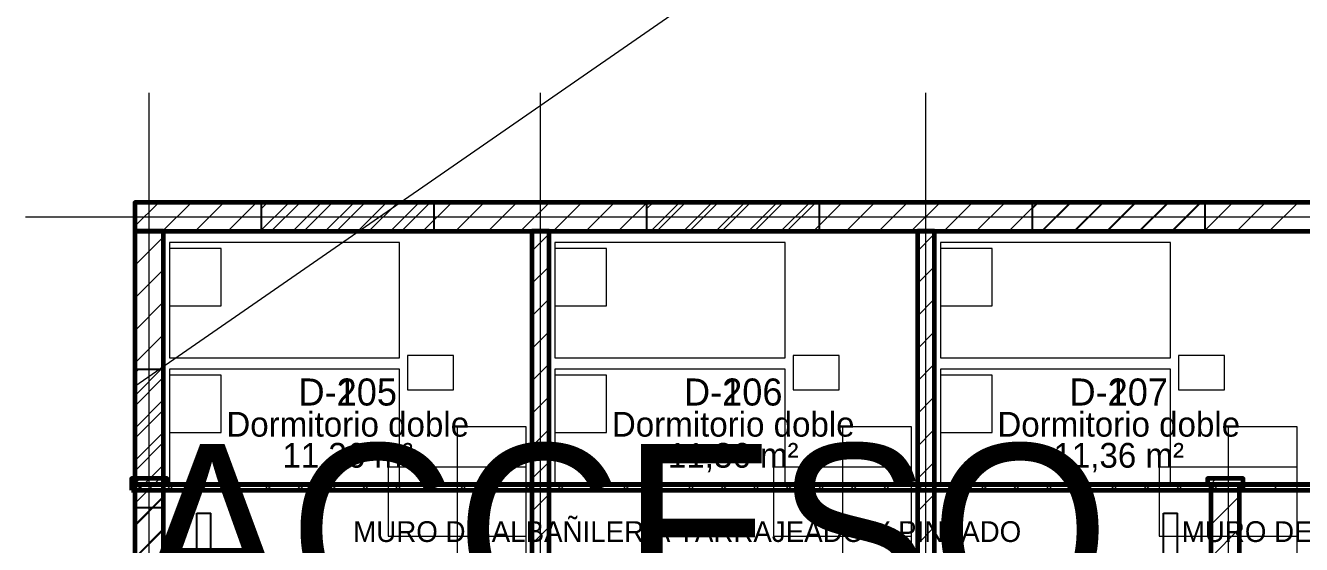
# Model space of a CAD drawing. Header units: metres. Extents: x -8 to 108, y -41 to 108.
# Drawn here: x -0.95 to 10.14, y 6.63 to 11.14 of the extents above; entities that cross this region are included whole.
import ezdxf
from ezdxf.enums import TextEntityAlignment as Align

# ---------------------------------------------------------------- set-up
doc = ezdxf.new("R2010")
doc.units = ezdxf.units.M
for name, color, linetype, lineweight in [('carpinteria', 7, 'CONTINUOUS', 25), ('eje', 7, 'CONTINUOUS', 13), ('fondo', 7, 'CONTINUOUS', 5), ('hatch', 7, 'CONTINUOUS', 9), ('hormigon', 7, 'CONTINUOUS', 30), ('mobiliario', 7, 'CONTINUOUS', 18), ('muro-corte', 7, 'CONTINUOUS', 60), ('muro-fill', 7, 'CONTINUOUS', 25), ('proyeccion', 7, 'CONTINUOUS', 15), ('tabique-fill', 7, 'CONTINUOUS', 30), ('texto', 7, 'CONTINUOUS', 5), ('texto-suave', 7, 'CONTINUOUS', 5), ('vidrio', 7, 'CONTINUOUS', 18)]:
    doc.layers.add(name, color=color, linetype=linetype, lineweight=lineweight)

msp = doc.modelspace()

# ---------------------------------------------------------------- linework, layer by layer
at = {"layer": 'carpinteria'}
for p, q in [((1.1, 9.6), (2.6, 9.6)), ((1.1, 9.35), (1.1, 9.6)), ((1.1, 9.6), (2.6, 9.6)), ((1.1, 9.35), (1.1, 9.6)), ((2.6, 9.35), (2.6, 9.6)), ((2.6, 9.35), (2.6, 9.6)), ((4.45, 9.6), (5.95, 9.6)), ((4.45, 9.35), (4.45, 9.6)), ((4.45, 9.6), (5.95, 9.6)), ((4.45, 9.35), (4.45, 9.6)), ((5.95, 9.35), (5.95, 9.6)), ((5.95, 9.35), (5.95, 9.6)), ((7.8, 9.6), (9.3, 9.6)), ((7.8, 9.35), (7.8, 9.6)), ((7.8, 9.6), (9.3, 9.6)), ((7.8, 9.35), (7.8, 9.6)), ((9.3, 9.35), (9.3, 9.6)), ((9.3, 9.35), (9.3, 9.6)), ((1.1, 9.35), (2.6, 9.35)), ((1.1, 9.35), (2.6, 9.35)), ((4.45, 9.35), (5.95, 9.35)), ((4.45, 9.35), (5.95, 9.35)), ((7.8, 9.35), (9.3, 9.35)), ((7.8, 9.35), (9.3, 9.35)), ((0, 6.95), (0, 8.15)), ((0, 8.15), (0.25, 8.15)), ((0, 6.95), (0, 8.15)), ((0, 8.15), (0.25, 8.15)), ((0.25, 6.95), (0.25, 8.15)), ((0.25, 6.95), (0.25, 8.15)), ((0, 6.95), (0.25, 6.95)), ((0, 6.95), (0.25, 6.95)), ((0.54, -0.45), (0.54, 6.9)), ((0.54, 6.9), (0.66, 6.9)), ((0.54, -0.45), (0.54, 6.9)), ((0.54, 6.9), (0.66, 6.9)), ((0.54, -0.45), (0.54, 6.9)), ((0.54, 6.9), (0.66, 6.9)), ((0.54, -0.45), (0.54, 6.9)), ((0.54, 6.9), (0.66, 6.9)), ((0.66, -0.45), (0.66, 6.9)), ((0.66, -0.45), (0.66, 6.9)), ((0.66, -0.45), (0.66, 6.9)), ((0.66, -0.45), (0.66, 6.9)), ((8.94, -0.45), (8.94, 6.9)), ((8.94, 6.9), (9.06, 6.9)), ((8.94, -0.45), (8.94, 6.9)), ((8.94, 6.9), (9.06, 6.9)), ((9.06, -0.45), (9.06, 6.9)), ((9.06, -0.45), (9.06, 6.9))]:
    msp.add_line(p, q, dxfattribs=at)
at = {"layer": 'eje'}
for p, q in [((0.125, -0.95), (0.125, 10.55)), ((0.125, -0.95), (0.125, 10.55)), ((3.525, -0.95), (3.525, 10.55)), ((3.525, -0.95), (3.525, 10.55)), ((6.875, -0.95), (6.875, 10.55)), ((6.875, -0.95), (6.875, 10.55)), ((-0.95, 9.475), (24.95, 9.475)), ((-0.95, 9.475), (24.95, 9.475))]:
    msp.add_line(p, q, dxfattribs=at)
at = {"layer": 'fondo'}
for points in [[(1.1, 9.35), (2.6, 9.35), (2.6, 9.6), (1.1, 9.6)], [(1.1, 9.35), (2.6, 9.35), (2.6, 9.6), (1.1, 9.6)], [(4.45, 9.35), (5.95, 9.35), (5.95, 9.6), (4.45, 9.6)], [(4.45, 9.35), (5.95, 9.35), (5.95, 9.6), (4.45, 9.6)], [(7.8, 9.35), (9.3, 9.35), (9.3, 9.6), (7.8, 9.6)], [(7.8, 9.35), (9.3, 9.35), (9.3, 9.6), (7.8, 9.6)], [(0, 6.95), (0.25, 6.95), (0.25, 8.15), (0, 8.15)], [(0, 6.95), (0.25, 6.95), (0.25, 8.15), (0, 8.15)]]:
    msp.add_lwpolyline(points, close=True, dxfattribs=at)
at = {"layer": 'hatch'}
for p, q in [((0, 9.392), (0.208, 9.6)), ((0, 9.392), (0.208, 9.6)), ((0.241, 9.35), (0.491, 9.6)), ((0.241, 9.35), (0.491, 9.6)), ((0.524, 9.35), (0.774, 9.6)), ((0.524, 9.35), (0.774, 9.6)), ((0.807, 9.35), (1.057, 9.6)), ((0.807, 9.35), (1.057, 9.6)), ((1.09, 9.35), (1.34, 9.6)), ((1.09, 9.35), (1.34, 9.6)), ((1.1, 9.547), (1.153, 9.6)), ((1.1, 9.547), (1.153, 9.6)), ((1.186, 9.35), (1.436, 9.6)), ((1.186, 9.35), (1.436, 9.6)), ((1.373, 9.35), (1.623, 9.6)), ((1.373, 9.35), (1.623, 9.6)), ((1.469, 9.35), (1.719, 9.6)), ((1.469, 9.35), (1.719, 9.6)), ((1.655, 9.35), (1.905, 9.6)), ((1.655, 9.35), (1.905, 9.6)), ((1.751, 9.35), (2.001, 9.6)), ((1.751, 9.35), (2.001, 9.6)), ((1.938, 9.35), (2.188, 9.6)), ((1.938, 9.35), (2.188, 9.6)), ((2.034, 9.35), (2.284, 9.6)), ((2.034, 9.35), (2.284, 9.6)), ((2.221, 9.35), (2.471, 9.6)), ((2.221, 9.35), (2.471, 9.6)), ((2.317, 9.35), (2.567, 9.6)), ((2.317, 9.35), (2.567, 9.6)), ((2.504, 9.35), (2.754, 9.6)), ((2.504, 9.35), (2.754, 9.6)), ((2.787, 9.35), (3.037, 9.6)), ((2.787, 9.35), (3.037, 9.6)), ((3.07, 9.35), (3.32, 9.6)), ((3.07, 9.35), (3.32, 9.6)), ((3.352, 9.35), (3.602, 9.6)), ((3.352, 9.35), (3.602, 9.6)), ((3.635, 9.35), (3.885, 9.6)), ((3.635, 9.35), (3.885, 9.6)), ((3.918, 9.35), (4.168, 9.6)), ((3.918, 9.35), (4.168, 9.6)), ((4.201, 9.35), (4.451, 9.6)), ((4.201, 9.35), (4.451, 9.6)), ((4.45, 9.547), (4.503, 9.6)), ((4.45, 9.547), (4.503, 9.6)), ((4.484, 9.35), (4.734, 9.6)), ((4.484, 9.35), (4.734, 9.6)), ((4.536, 9.35), (4.786, 9.6)), ((4.536, 9.35), (4.786, 9.6)), ((4.767, 9.35), (5.017, 9.6)), ((4.767, 9.35), (5.017, 9.6)), ((4.819, 9.35), (5.069, 9.6)), ((4.819, 9.35), (5.069, 9.6)), ((5.05, 9.35), (5.3, 9.6)), ((5.05, 9.35), (5.3, 9.6)), ((5.101, 9.35), (5.351, 9.6)), ((5.101, 9.35), (5.351, 9.6)), ((5.332, 9.35), (5.582, 9.6)), ((5.332, 9.35), (5.582, 9.6)), ((5.384, 9.35), (5.634, 9.6)), ((5.384, 9.35), (5.634, 9.6)), ((5.615, 9.35), (5.865, 9.6)), ((5.615, 9.35), (5.865, 9.6)), ((5.667, 9.35), (5.917, 9.6)), ((5.667, 9.35), (5.917, 9.6)), ((5.898, 9.35), (6.148, 9.6)), ((5.898, 9.35), (6.148, 9.6)), ((6.181, 9.35), (6.431, 9.6)), ((6.181, 9.35), (6.431, 9.6)), ((6.464, 9.35), (6.714, 9.6)), ((6.464, 9.35), (6.714, 9.6)), ((6.747, 9.35), (6.997, 9.6)), ((6.747, 9.35), (6.997, 9.6)), ((7.029, 9.35), (7.279, 9.6)), ((7.029, 9.35), (7.279, 9.6)), ((7.312, 9.35), (7.562, 9.6)), ((7.312, 9.35), (7.562, 9.6)), ((7.595, 9.35), (7.845, 9.6)), ((7.595, 9.35), (7.845, 9.6)), ((7.8, 9.547), (7.853, 9.6)), ((7.8, 9.547), (7.853, 9.6)), ((7.878, 9.35), (8.128, 9.6)), ((7.878, 9.35), (8.128, 9.6)), ((7.886, 9.35), (8.136, 9.6)), ((7.886, 9.35), (8.136, 9.6)), ((8.161, 9.35), (8.411, 9.6)), ((8.161, 9.35), (8.411, 9.6)), ((8.169, 9.35), (8.419, 9.6)), ((8.169, 9.35), (8.419, 9.6)), ((8.444, 9.35), (8.694, 9.6)), ((8.444, 9.35), (8.694, 9.6)), ((8.451, 9.35), (8.701, 9.6)), ((8.451, 9.35), (8.701, 9.6)), ((8.726, 9.35), (8.976, 9.6)), ((8.726, 9.35), (8.976, 9.6)), ((8.734, 9.35), (8.984, 9.6)), ((8.734, 9.35), (8.984, 9.6)), ((9.009, 9.35), (9.259, 9.6)), ((9.009, 9.35), (9.259, 9.6)), ((9.017, 9.35), (9.267, 9.6)), ((9.017, 9.35), (9.267, 9.6)), ((9.292, 9.35), (9.542, 9.6)), ((9.292, 9.35), (9.542, 9.6)), ((9.575, 9.35), (9.825, 9.6)), ((9.575, 9.35), (9.825, 9.6)), ((9.858, 9.35), (10.108, 9.6)), ((9.858, 9.35), (10.108, 9.6)), ((0, 9.334), (0.016, 9.35)), ((0, 9.334), (0.016, 9.35)), ((3.45, 9.177), (3.6, 9.327)), ((3.45, 9.177), (3.6, 9.327)), ((6.8, 9.177), (6.95, 9.327)), ((6.8, 9.177), (6.95, 9.327)), ((0, 9.051), (0.25, 9.301)), ((0, 9.051), (0.25, 9.301)), ((0, 8.768), (0.25, 9.018)), ((0, 8.768), (0.25, 9.018)), ((3.45, 8.894), (3.6, 9.044)), ((3.45, 8.894), (3.6, 9.044)), ((6.8, 8.894), (6.95, 9.044)), ((6.8, 8.894), (6.95, 9.044)), ((3.45, 8.611), (3.6, 8.761)), ((3.45, 8.611), (3.6, 8.761)), ((6.8, 8.611), (6.95, 8.761)), ((6.8, 8.611), (6.95, 8.761)), ((0, 8.485), (0.25, 8.735)), ((0, 8.485), (0.25, 8.735)), ((0, 8.202), (0.25, 8.452)), ((0, 8.202), (0.25, 8.452)), ((3.45, 8.328), (3.6, 8.478)), ((3.45, 8.328), (3.6, 8.478)), ((6.8, 8.328), (6.95, 8.478)), ((6.8, 8.328), (6.95, 8.478)), ((0, 7.92), (0.25, 8.17)), ((0, 7.92), (0.25, 8.17)), ((0, 8.114), (0.036, 8.15)), ((0, 8.114), (0.036, 8.15)), ((3.45, 8.046), (3.6, 8.196)), ((3.45, 8.046), (3.6, 8.196)), ((6.8, 8.046), (6.95, 8.196)), ((6.8, 8.046), (6.95, 8.196)), ((0, 7.831), (0.25, 8.081)), ((0, 7.831), (0.25, 8.081)), ((0, 7.637), (0.25, 7.887)), ((0, 7.637), (0.25, 7.887)), ((3.45, 7.763), (3.6, 7.913)), ((3.45, 7.763), (3.6, 7.913)), ((6.8, 7.763), (6.95, 7.913)), ((6.8, 7.763), (6.95, 7.913)), ((0, 7.549), (0.25, 7.799)), ((0, 7.549), (0.25, 7.799)), ((0, 7.354), (0.25, 7.604)), ((0, 7.354), (0.25, 7.604)), ((3.45, 7.48), (3.6, 7.63)), ((3.45, 7.48), (3.6, 7.63)), ((6.8, 7.48), (6.95, 7.63)), ((6.8, 7.48), (6.95, 7.63)), ((0, 7.266), (0.25, 7.516)), ((0, 7.266), (0.25, 7.516)), ((0, 7.071), (0.25, 7.321)), ((0, 7.071), (0.25, 7.321)), ((3.45, 7.197), (3.6, 7.347)), ((3.45, 7.197), (3.6, 7.347)), ((6.8, 7.197), (6.95, 7.347)), ((6.8, 7.197), (6.95, 7.347)), ((0, 6.983), (0.25, 7.233)), ((0, 6.983), (0.25, 7.233)), ((-0.012, 7.1), (0.038, 7.15)), ((-0.012, 7.1), (0.038, 7.15)), ((-0.003, 7.15), (0.047, 7.2)), ((-0.003, 7.15), (0.047, 7.2)), ((0, 7.081), (0.069, 7.15)), ((0, 7.081), (0.069, 7.15)), ((0.013, 7.1), (0.063, 7.15)), ((0.013, 7.1), (0.063, 7.15)), ((0.271, 7.1), (0.321, 7.15)), ((0.271, 7.1), (0.321, 7.15)), ((0.296, 7.1), (0.346, 7.15)), ((0.296, 7.1), (0.346, 7.15)), ((0.554, 7.1), (0.604, 7.15)), ((0.554, 7.1), (0.604, 7.15)), ((0.579, 7.1), (0.629, 7.15)), ((0.579, 7.1), (0.629, 7.15)), ((0.837, 7.1), (0.887, 7.15)), ((0.837, 7.1), (0.887, 7.15)), ((0.862, 7.1), (0.912, 7.15)), ((0.862, 7.1), (0.912, 7.15)), ((1.12, 7.1), (1.17, 7.15)), ((1.12, 7.1), (1.17, 7.15)), ((1.145, 7.1), (1.195, 7.15)), ((1.145, 7.1), (1.195, 7.15)), ((1.403, 7.1), (1.453, 7.15)), ((1.403, 7.1), (1.453, 7.15)), ((1.428, 7.1), (1.478, 7.15)), ((1.428, 7.1), (1.478, 7.15)), ((1.685, 7.1), (1.735, 7.15)), ((1.685, 7.1), (1.735, 7.15)), ((1.71, 7.1), (1.76, 7.15)), ((1.71, 7.1), (1.76, 7.15)), ((1.968, 7.1), (2.018, 7.15)), ((1.968, 7.1), (2.018, 7.15)), ((1.993, 7.1), (2.043, 7.15)), ((1.993, 7.1), (2.043, 7.15)), ((2.251, 7.1), (2.301, 7.15)), ((2.251, 7.1), (2.301, 7.15)), ((2.276, 7.1), (2.326, 7.15)), ((2.276, 7.1), (2.326, 7.15)), ((2.534, 7.1), (2.584, 7.15)), ((2.534, 7.1), (2.584, 7.15)), ((2.559, 7.1), (2.609, 7.15)), ((2.559, 7.1), (2.609, 7.15)), ((2.817, 7.1), (2.867, 7.15)), ((2.817, 7.1), (2.867, 7.15)), ((2.842, 7.1), (2.892, 7.15)), ((2.842, 7.1), (2.892, 7.15)), ((3.1, 7.1), (3.15, 7.15)), ((3.1, 7.1), (3.15, 7.15)), ((3.125, 7.1), (3.175, 7.15)), ((3.125, 7.1), (3.175, 7.15)), ((3.382, 7.1), (3.432, 7.15)), ((3.382, 7.1), (3.432, 7.15)), ((3.407, 7.1), (3.457, 7.15)), ((3.407, 7.1), (3.457, 7.15)), ((3.665, 7.1), (3.715, 7.15)), ((3.665, 7.1), (3.715, 7.15)), ((3.69, 7.1), (3.74, 7.15)), ((3.69, 7.1), (3.74, 7.15)), ((3.948, 7.1), (3.998, 7.15)), ((3.948, 7.1), (3.998, 7.15)), ((3.973, 7.1), (4.023, 7.15)), ((3.973, 7.1), (4.023, 7.15)), ((4.231, 7.1), (4.281, 7.15)), ((4.231, 7.1), (4.281, 7.15)), ((4.256, 7.1), (4.306, 7.15)), ((4.256, 7.1), (4.306, 7.15)), ((4.514, 7.1), (4.564, 7.15)), ((4.514, 7.1), (4.564, 7.15)), ((4.539, 7.1), (4.589, 7.15)), ((4.539, 7.1), (4.589, 7.15)), ((4.797, 7.1), (4.847, 7.15)), ((4.797, 7.1), (4.847, 7.15)), ((4.822, 7.1), (4.872, 7.15)), ((4.822, 7.1), (4.872, 7.15)), ((5.08, 7.1), (5.13, 7.15)), ((5.08, 7.1), (5.13, 7.15)), ((5.105, 7.1), (5.155, 7.15)), ((5.105, 7.1), (5.155, 7.15)), ((5.362, 7.1), (5.412, 7.15)), ((5.362, 7.1), (5.412, 7.15)), ((5.387, 7.1), (5.437, 7.15)), ((5.387, 7.1), (5.437, 7.15)), ((5.645, 7.1), (5.695, 7.15)), ((5.645, 7.1), (5.695, 7.15)), ((5.67, 7.1), (5.72, 7.15)), ((5.67, 7.1), (5.72, 7.15)), ((5.928, 7.1), (5.978, 7.15)), ((5.928, 7.1), (5.978, 7.15)), ((5.953, 7.1), (6.003, 7.15)), ((5.953, 7.1), (6.003, 7.15)), ((6.211, 7.1), (6.261, 7.15)), ((6.211, 7.1), (6.261, 7.15)), ((6.236, 7.1), (6.286, 7.15)), ((6.236, 7.1), (6.286, 7.15)), ((6.494, 7.1), (6.544, 7.15)), ((6.494, 7.1), (6.544, 7.15)), ((6.519, 7.1), (6.569, 7.15)), ((6.519, 7.1), (6.569, 7.15)), ((6.777, 7.1), (6.827, 7.15)), ((6.777, 7.1), (6.827, 7.15)), ((6.802, 7.1), (6.852, 7.15)), ((6.802, 7.1), (6.852, 7.15)), ((7.059, 7.1), (7.109, 7.15)), ((7.059, 7.1), (7.109, 7.15)), ((7.084, 7.1), (7.134, 7.15)), ((7.084, 7.1), (7.134, 7.15)), ((7.342, 7.1), (7.392, 7.15)), ((7.342, 7.1), (7.392, 7.15)), ((7.367, 7.1), (7.417, 7.15)), ((7.367, 7.1), (7.417, 7.15)), ((7.625, 7.1), (7.675, 7.15)), ((7.625, 7.1), (7.675, 7.15)), ((7.65, 7.1), (7.7, 7.15)), ((7.65, 7.1), (7.7, 7.15)), ((7.908, 7.1), (7.958, 7.15)), ((7.908, 7.1), (7.958, 7.15)), ((7.933, 7.1), (7.983, 7.15)), ((7.933, 7.1), (7.983, 7.15)), ((8.191, 7.1), (8.241, 7.15)), ((8.191, 7.1), (8.241, 7.15)), ((8.216, 7.1), (8.266, 7.15)), ((8.216, 7.1), (8.266, 7.15)), ((8.474, 7.1), (8.524, 7.15)), ((8.474, 7.1), (8.524, 7.15)), ((8.499, 7.1), (8.549, 7.15)), ((8.499, 7.1), (8.549, 7.15)), ((8.756, 7.1), (8.806, 7.15)), ((8.756, 7.1), (8.806, 7.15)), ((8.781, 7.1), (8.831, 7.15)), ((8.781, 7.1), (8.831, 7.15)), ((9.039, 7.1), (9.089, 7.15)), ((9.039, 7.1), (9.089, 7.15)), ((9.064, 7.1), (9.114, 7.15)), ((9.064, 7.1), (9.114, 7.15)), ((9.322, 7.1), (9.372, 7.15)), ((9.322, 7.1), (9.372, 7.15)), ((9.347, 7.15), (9.397, 7.2)), ((9.347, 7.1), (9.397, 7.15)), ((9.347, 7.1), (9.397, 7.15)), ((9.35, 7.081), (9.419, 7.15)), ((9.605, 7.1), (9.655, 7.15)), ((9.605, 7.1), (9.655, 7.15)), ((9.888, 7.1), (9.938, 7.15)), ((9.888, 7.1), (9.938, 7.15)), ((0, 6.799), (0.25, 7.049)), ((0, 6.799), (0.25, 7.049)), ((0, 6.788), (0.25, 7.038)), ((0, 6.788), (0.25, 7.038)), ((3.45, 6.914), (3.6, 7.064)), ((3.45, 6.914), (3.6, 7.064)), ((6.8, 6.914), (6.95, 7.064)), ((6.8, 6.914), (6.95, 7.064)), ((9.35, 6.799), (9.6, 7.049)), ((0, 6.516), (0.25, 6.766)), ((0, 6.516), (0.25, 6.766)), ((3.45, 6.631), (3.6, 6.781)), ((3.45, 6.631), (3.6, 6.781)), ((6.8, 6.631), (6.95, 6.781)), ((6.8, 6.631), (6.95, 6.781)), ((9.35, 6.516), (9.6, 6.766)), ((0, 6.505), (0.25, 6.755)), ((0, 6.505), (0.25, 6.755))]:
    msp.add_line(p, q, dxfattribs=at)
at = {"layer": 'hormigon'}
for points in [[(-0.03, 7.15), (0.28, 7.15), (0.28, 7.2), (-0.03, 7.2)], [(-0.03, 7.15), (0.28, 7.15), (0.28, 7.2), (-0.03, 7.2)], [(-0.03, 7.1), (24.03, 7.1), (24.03, 7.15), (-0.03, 7.15)], [(-0.03, 7.1), (24.03, 7.1), (24.03, 7.15), (-0.03, 7.15)], [(-0.03, 7.1), (9.63, 7.1), (9.63, 7.15), (-0.03, 7.15)], [(-0.03, 7.1), (9.63, 7.1), (9.63, 7.15), (-0.03, 7.15)], [(9.32, 7.15), (9.63, 7.15), (9.63, 7.2), (9.32, 7.2)]]:
    msp.add_lwpolyline(points, close=True, dxfattribs=at)
at = {"layer": 'mobiliario'}
for points in [[(0.3, 8.25), (2.3, 8.25), (2.3, 9.25), (0.3, 9.25)], [(0.3, 8.25), (2.3, 8.25), (2.3, 9.25), (0.3, 9.25)], [(3.65, 8.25), (5.65, 8.25), (5.65, 9.25), (3.65, 9.25)], [(3.65, 8.25), (5.65, 8.25), (5.65, 9.25), (3.65, 9.25)], [(7, 8.25), (9, 8.25), (9, 9.25), (7, 9.25)], [(7, 8.25), (9, 8.25), (9, 9.25), (7, 9.25)], [(0.3, 8.7), (0.75, 8.7), (0.75, 9.2), (0.3, 9.2)], [(0.3, 8.7), (0.75, 8.7), (0.75, 9.2), (0.3, 9.2)], [(3.65, 8.7), (4.1, 8.7), (4.1, 9.2), (3.65, 9.2)], [(3.65, 8.7), (4.1, 8.7), (4.1, 9.2), (3.65, 9.2)], [(7, 8.7), (7.45, 8.7), (7.45, 9.2), (7, 9.2)], [(7, 8.7), (7.45, 8.7), (7.45, 9.2), (7, 9.2)], [(2.37, 7.97), (2.77, 7.97), (2.77, 8.27), (2.37, 8.27)], [(2.37, 7.97), (2.77, 7.97), (2.77, 8.27), (2.37, 8.27)], [(5.72, 7.97), (6.12, 7.97), (6.12, 8.27), (5.72, 8.27)], [(5.72, 7.97), (6.12, 7.97), (6.12, 8.27), (5.72, 8.27)], [(9.07, 7.97), (9.47, 7.97), (9.47, 8.27), (9.07, 8.27)], [(9.07, 7.97), (9.47, 7.97), (9.47, 8.27), (9.07, 8.27)], [(0.3, 7.15), (2.3, 7.15), (2.3, 8.15), (0.3, 8.15)], [(0.3, 7.15), (2.3, 7.15), (2.3, 8.15), (0.3, 8.15)], [(0.3, 7.6), (0.75, 7.6), (0.75, 8.1), (0.3, 8.1)], [(0.3, 7.6), (0.75, 7.6), (0.75, 8.1), (0.3, 8.1)], [(3.65, 7.15), (5.65, 7.15), (5.65, 8.15), (3.65, 8.15)], [(3.65, 7.15), (5.65, 7.15), (5.65, 8.15), (3.65, 8.15)], [(3.65, 7.6), (4.1, 7.6), (4.1, 8.1), (3.65, 8.1)], [(3.65, 7.6), (4.1, 7.6), (4.1, 8.1), (3.65, 8.1)], [(7, 7.15), (9, 7.15), (9, 8.15), (7, 8.15)], [(7, 7.15), (9, 7.15), (9, 8.15), (7, 8.15)], [(7, 7.6), (7.45, 7.6), (7.45, 8.1), (7, 8.1)], [(7, 7.6), (7.45, 7.6), (7.45, 8.1), (7, 8.1)], [(2.8, 5.85), (3.4, 5.85), (3.4, 7.65), (2.8, 7.65)], [(2.8, 5.85), (3.4, 5.85), (3.4, 7.65), (2.8, 7.65)], [(6.15, 5.85), (6.75, 5.85), (6.75, 7.65), (6.15, 7.65)], [(6.15, 5.85), (6.75, 5.85), (6.75, 7.65), (6.15, 7.65)], [(9.5, 5.85), (10.1, 5.85), (10.1, 7.65), (9.5, 7.65)], [(9.5, 5.85), (10.1, 5.85), (10.1, 7.65), (9.5, 7.65)], [(2.2, 6.7), (3.4, 6.7), (3.4, 7.3), (2.2, 7.3)], [(2.2, 6.7), (3.4, 6.7), (3.4, 7.3), (2.2, 7.3)], [(5.55, 6.7), (6.75, 6.7), (6.75, 7.3), (5.55, 7.3)], [(5.55, 6.7), (6.75, 6.7), (6.75, 7.3), (5.55, 7.3)], [(8.9, 6.7), (10.1, 6.7), (10.1, 7.3), (8.9, 7.3)], [(8.9, 6.7), (10.1, 6.7), (10.1, 7.3), (8.9, 7.3)]]:
    msp.add_lwpolyline(points, close=True, dxfattribs=at)
at = {"layer": 'muro-corte'}
for q in [(24, 7.15), (24, 7.15), (9.6, 7.15), (9.6, 7.15)]:
    msp.add_line((0, 7.15), q, dxfattribs=at)
for points in [[(0, 9.35), (24, 9.35), (24, 9.6), (0, 9.6)], [(0, 9.35), (24, 9.35), (24, 9.6), (0, 9.6)], [(0, 0.25), (0.25, 0.25), (0.25, 9.35), (0, 9.35)], [(0, 0.25), (0.25, 0.25), (0.25, 9.35), (0, 9.35)], [(3.45, 5.65), (3.6, 5.65), (3.6, 9.35), (3.45, 9.35)], [(3.45, 5.65), (3.6, 5.65), (3.6, 9.35), (3.45, 9.35)], [(6.8, 5.65), (6.95, 5.65), (6.95, 9.35), (6.8, 9.35)], [(6.8, 5.65), (6.95, 5.65), (6.95, 9.35), (6.8, 9.35)], [(-0.03, 7.15), (0.28, 7.15), (0.28, 7.2), (-0.03, 7.2)], [(-0.03, 7.1), (24.03, 7.1), (24.03, 7.15), (-0.03, 7.15)], [(-0.03, 7.1), (24.03, 7.1), (24.03, 7.15), (-0.03, 7.15)], [(-0.03, 7.1), (9.63, 7.1), (9.63, 7.15), (-0.03, 7.15)], [(-0.03, 7.1), (9.63, 7.1), (9.63, 7.15), (-0.03, 7.15)], [(0, 6.2), (0.25, 6.2), (0.25, 7.15), (0, 7.15)], [(0, 6.2), (0.25, 6.2), (0.25, 7.15), (0, 7.15)], [(9.32, 7.15), (9.63, 7.15), (9.63, 7.2), (9.32, 7.2)], [(9.35, 6.2), (9.6, 6.2), (9.6, 7.15), (9.35, 7.15)]]:
    msp.add_lwpolyline(points, close=True, dxfattribs=at)
at = {"layer": 'muro-fill'}
for points in [[(0, 9.35), (24, 9.35), (24, 9.6), (0, 9.6)], [(0, 9.35), (24, 9.35), (24, 9.6), (0, 9.6)], [(0, 0.25), (0.25, 0.25), (0.25, 9.35), (0, 9.35)], [(0, 0.25), (0.25, 0.25), (0.25, 9.35), (0, 9.35)], [(0, 6.2), (0.25, 6.2), (0.25, 7.15), (0, 7.15)], [(0, 6.2), (0.25, 6.2), (0.25, 7.15), (0, 7.15)], [(9.35, 6.2), (9.6, 6.2), (9.6, 7.15), (9.35, 7.15)]]:
    msp.add_lwpolyline(points, close=True, dxfattribs=at)
at = {"layer": 'proyeccion'}
msp.add_line((52, 44), (0, 8), dxfattribs=at)
at = {"layer": 'tabique-fill'}
for points in [[(3.45, 5.65), (3.6, 5.65), (3.6, 9.35), (3.45, 9.35)], [(3.45, 5.65), (3.6, 5.65), (3.6, 9.35), (3.45, 9.35)], [(6.8, 5.65), (6.95, 5.65), (6.95, 9.35), (6.8, 9.35)], [(6.8, 5.65), (6.95, 5.65), (6.95, 9.35), (6.8, 9.35)]]:
    msp.add_lwpolyline(points, close=True, dxfattribs=at)
at = {"layer": 'vidrio'}
for p, q in [((1.1, 9.475), (2.6, 9.475)), ((1.1, 9.475), (2.6, 9.475)), ((4.45, 9.475), (5.95, 9.475)), ((4.45, 9.475), (5.95, 9.475)), ((7.8, 9.475), (9.3, 9.475)), ((7.8, 9.475), (9.3, 9.475)), ((0.125, 6.95), (0.125, 8.15)), ((0.125, 6.95), (0.125, 8.15))]:
    msp.add_line(p, q, dxfattribs=at)

# ---------------------------------------------------------------- texts
at = {"layer": 'texto'}
for s, height, p in [('D-105', 0.235, (1.85, 7.835)), ('D-205', 0.235, (1.85, 7.835)), ('D-106', 0.235, (5.2, 7.835)), ('D-206', 0.235, (5.2, 7.835)), ('D-107', 0.235, (8.55, 7.835)), ('D-207', 0.235, (8.55, 7.835)), ('Dormitorio doble', 0.215, (1.85, 7.565)), ('Dormitorio doble', 0.215, (1.85, 7.565)), ('Dormitorio doble', 0.215, (5.2, 7.565)), ('Dormitorio doble', 0.215, (5.2, 7.565)), ('Dormitorio doble', 0.215, (8.55, 7.565)), ('Dormitorio doble', 0.215, (8.55, 7.565))]:
    msp.add_text(s, height=height, dxfattribs=at).set_placement(p, align=Align.CENTER)
msp.add_text('ACCESO', height=1.5, dxfattribs=at).set_placement((0, 6))
at = {"layer": 'texto-suave'}
for s, height, p in [('11,36 m²', 0.215, (1.85, 7.295)), ('11,36 m²', 0.215, (1.85, 7.295)), ('11,36 m²', 0.215, (5.2, 7.295)), ('11,36 m²', 0.215, (5.2, 7.295)), ('11,36 m²', 0.215, (8.55, 7.295)), ('11,36 m²', 0.215, (8.55, 7.295)), ('MURO DE ALBAÑILERÍA TARRAJEADO Y PINTADO', 0.18, (4.8, 6.65)), ('MURO DE ALBAÑILERÍA TARRAJEADO Y PINTADO', 0.18, (4.8, 6.65)), ('MURO DE ALBAÑILERÍA TARRAJEADO Y PINTADO', 0.18, (12, 6.65)), ('MURO DE ALBAÑILERÍA TARRAJEADO Y PINTADO', 0.18, (12, 6.65))]:
    msp.add_text(s, height=height, dxfattribs=at).set_placement(p, align=Align.CENTER)

doc.saveas('drawing.dxf')
